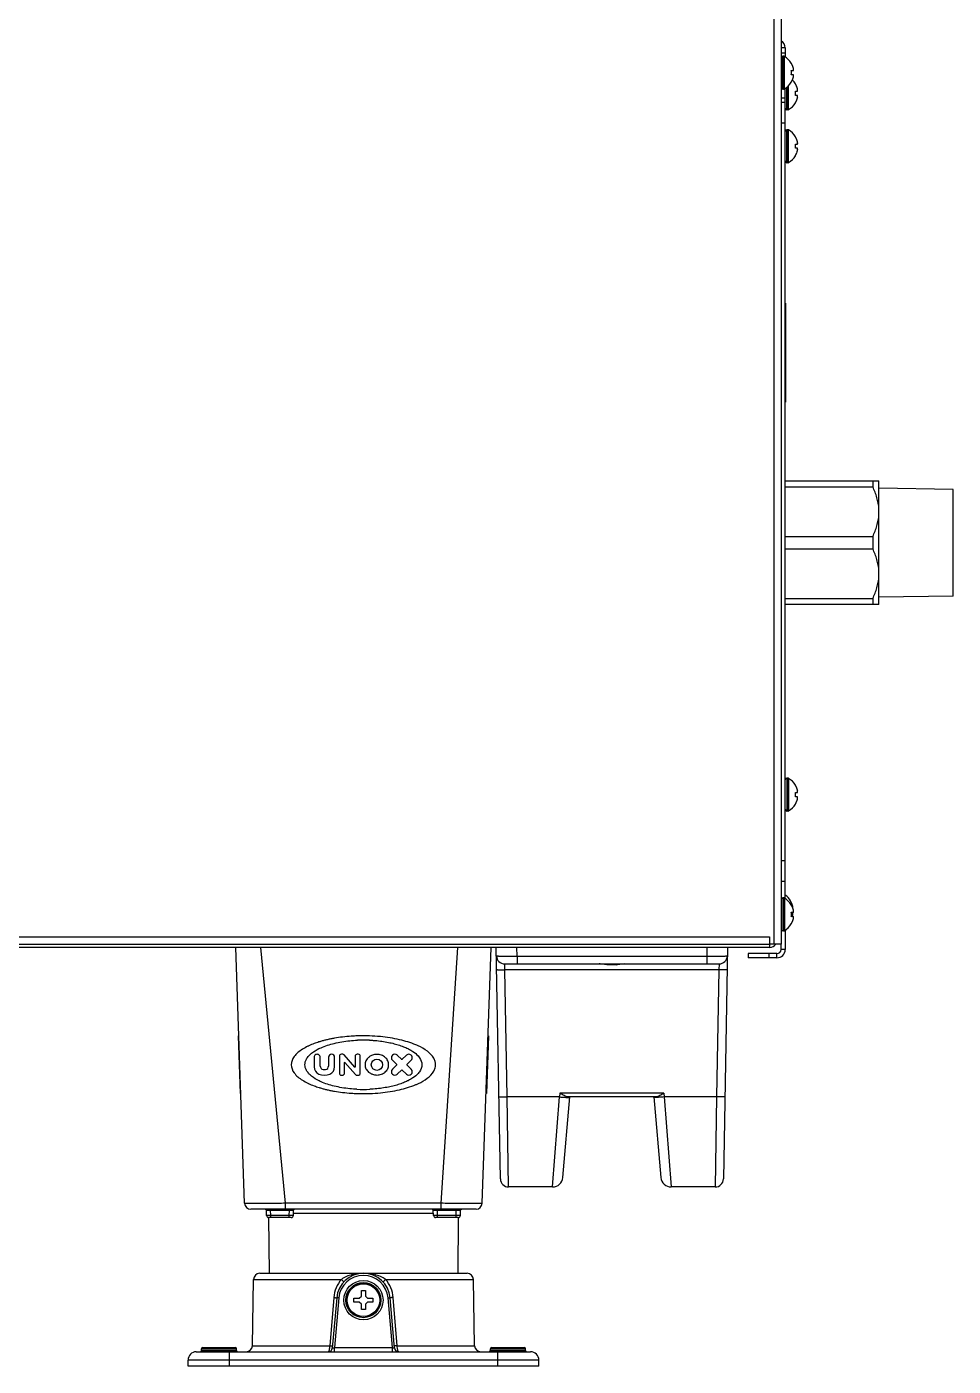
# Model space of a CAD drawing. Header units: millimetres. Extents: x -1686 to 4120, y -1850 to 2563.
# Drawn here: x -978 to -753.6, y -228.8 to 95.5 of the extents above; entities that cross this region are included whole.
import ezdxf

# ---------------------------------------------------------------- set-up
doc = ezdxf.new("R2010")
doc.units = ezdxf.units.MM
doc.header["$LTSCALE"] = 65.395
doc.layers.get('0').update_dxf_attribs({"linetype": 'CONTINUOUS'})
doc.layers.add('ASSI', color=7, linetype='CONTINUOUS')
doc.layers.add('GEOM', color=7, linetype='CONTINUOUS')

msp = doc.modelspace()

# ---------------------------------------------------------------- linework, layer by layer
at = {"linetype": 'Continuous'}
for p, q in [((-795.26, 672.93), (-795.26, -126.57)), ((-797.06, 660.98), (-797.06, -126.57)), ((-792.81, 86.73), (-792.78, 86.73)), ((-792.81, 84.93), (-792.26, 84.93)), ((-792.26, 83.93), (-792.81, 83.93)), ((-792.78, 82.13), (-792.81, 82.13)), ((-791.81, 81.73), (-791.78, 81.73)), ((-791.81, 79.93), (-791.26, 79.93)), ((-791.26, 78.93), (-791.81, 78.93)), ((-791.78, 77.13), (-791.81, 77.13)), ((-791.81, 68.93), (-791.78, 68.93)), ((-791.81, 67.13), (-791.26, 67.13)), ((-791.26, 66.13), (-791.81, 66.13)), ((-791.78, 64.33), (-791.81, 64.33)), ((-794.26, -14.37), (-771.56, -14.37)), ((-794.26, -15.87), (-773.06, -15.87)), ((-773.06, -14.37), (-773.06, -15.87)), ((-771.56, -44.37), (-771.56, -14.37)), ((-753.56, -16.45), (-771.56, -16.15)), ((-753.56, -42.29), (-753.56, -16.45)), ((-794.26, -27.86), (-773.06, -27.86)), ((-773.06, -27.86), (-773.06, -30.87)), ((-794.26, -30.87), (-773.06, -30.87)), ((-794.26, -42.86), (-773.06, -42.86)), ((-771.56, -44.37), (-794.26, -44.37)), ((-773.06, -42.86), (-773.06, -44.37)), ((-753.56, -42.29), (-771.56, -42.59)), ((-791.81, -88.07), (-791.78, -88.07)), ((-791.81, -89.87), (-791.26, -89.87)), ((-791.26, -90.87), (-791.81, -90.87)), ((-791.78, -92.67), (-791.81, -92.67)), ((-793.01, -116.07), (-792.98, -116.07)), ((-792.81, -117.07), (-792.78, -117.07)), ((-792.81, -118.87), (-792.26, -118.87)), ((-792.26, -119.87), (-792.81, -119.87)), ((-792.78, -121.67), (-792.81, -121.67)), ((-1556.46, -124.77), (-798.06, -124.77)), ((-798.06, -124.77), (-798.06, -126.57)), ((-1556.11, -126.57), (-798.4, -126.57)), ((-795.26, -126.57), (-798.06, -126.57)), ((-896.96, -210.47), (-895.96, -210.47)), ((-896.96, -211.77), (-896.96, -210.47)), ((-895.96, -210.47), (-895.96, -211.77)), ((-898.76, -212.27), (-897.46, -212.27)), ((-898.76, -213.27), (-898.76, -212.27)), ((-897.46, -213.27), (-898.76, -213.27)), ((-897.46, -212.27), (-896.96, -211.77)), ((-896.96, -213.77), (-897.46, -213.27)), ((-896.96, -215.07), (-896.96, -213.77)), ((-895.96, -211.77), (-895.46, -212.27)), ((-895.46, -213.27), (-895.96, -213.77)), ((-895.96, -213.77), (-895.96, -215.07)), ((-895.46, -212.27), (-894.16, -212.27)), ((-894.16, -213.27), (-895.46, -213.27)), ((-894.16, -212.27), (-894.16, -213.27)), ((-895.96, -215.07), (-896.96, -215.07))]:
    msp.add_line(p, q, dxfattribs=at)
for centre, radius, start, end in [((-796.86, 84.24), 4.75, 28.9687, 31.5341), ((-796.56, 84.43), 3.79, 0.0089, 7.5987), ((-796.56, 84.43), 3.79, 352.4013, 359.9911), ((-796.86, 84.25), 4.75, 28.0074, 28.9684), ((-796.86, 84.25), 4.75, 26.6813, 28.0074), ((-796.86, 84.25), 4.74, 25.5402, 26.6812), ((-796.85, 84.25), 4.74, 24.5722, 25.5402), ((-796.85, 84.25), 4.73, 23.3175, 24.5722), ((-796.84, 84.26), 4.73, 22.5474, 23.3174), ((-796.84, 84.26), 4.72, 21.0025, 22.5476), ((-796.83, 84.26), 4.72, 20.5181, 21.0023), ((-796.82, 84.26), 4.7, 18.4656, 20.5187), ((-796.8, 84.27), 4.68, 17.3773, 18.465), ((-796.78, 84.28), 4.67, 16.3949, 17.3772), ((-796.75, 84.28), 4.64, 14.3176, 16.3964), ((-794.25, 85.18), 2.01, 5.1401, 7.2744), ((-794.25, 85.18), 2.01, 352.7259, 354.7415), ((-794.23, 85.18), 1.98, 4.2856, 5.1372), ((-794.22, 85.18), 1.97, 3.0233, 4.286), ((-794.21, 85.18), 1.96, 1.9964, 3.0228), ((-794.2, 85.18), 1.95, 0.9261, 1.9964), ((-794.2, 85.18), 1.95, 358.8459, 0.9258), ((-794.2, 85.18), 1.96, 357.6234, 358.8455), ((-794.21, 85.18), 1.96, 356.7841, 357.6235), ((-794.22, 85.18), 1.97, 355.3984, 356.7833), ((-794.23, 85.18), 1.98, 354.7442, 355.3991), ((-796.86, 84.62), 4.75, 328.4659, 331.0313), ((-796.86, 84.62), 4.75, 331.0316, 331.9926), ((-796.86, 84.61), 4.75, 331.9926, 333.3187), ((-796.86, 84.61), 4.74, 333.3188, 334.4598), ((-796.85, 84.61), 4.74, 334.4598, 335.4278), ((-796.85, 84.61), 4.73, 335.4278, 336.6825), ((-796.84, 84.61), 4.73, 336.6826, 337.4526), ((-796.84, 84.6), 4.72, 337.4524, 338.9975), ((-796.83, 84.6), 4.72, 338.9977, 339.4819), ((-796.82, 84.6), 4.7, 339.4813, 341.5344), ((-796.8, 84.59), 4.68, 341.535, 342.6227), ((-796.78, 84.59), 4.67, 342.6228, 343.6051), ((-796.75, 84.58), 4.64, 343.6036, 345.6824), ((-794.25, 83.68), 2.01, 5.2585, 7.2741), ((-794.25, 83.68), 2.01, 352.7256, 354.8598), ((-794.23, 83.68), 1.98, 4.6009, 5.2558), ((-794.22, 83.68), 1.97, 3.2167, 4.6016), ((-794.21, 83.68), 1.96, 2.3765, 3.2159), ((-794.2, 83.68), 1.95, 1.1545, 2.3767), ((-794.2, 83.68), 1.95, 0.1995, 1.1541), ((-794.2, 83.68), 1.95, 359.0741, 0.1995), ((-794.2, 83.68), 1.95, 358.0037, 359.0738), ((-794.2, 83.68), 1.96, 356.9771, 358.0037), ((-794.22, 83.68), 1.97, 355.714, 356.9766), ((-794.23, 83.68), 1.98, 354.8627, 355.7144), ((-795.86, 79.24), 4.75, 28.9687, 31.5341), ((-795.86, 79.25), 4.75, 28.0074, 28.9684), ((-795.86, 79.25), 4.75, 26.6813, 28.0074), ((-795.86, 79.25), 4.74, 25.5402, 26.6812), ((-795.85, 79.25), 4.74, 24.5722, 25.5402), ((-795.85, 79.25), 4.73, 23.3175, 24.5722), ((-795.84, 79.26), 4.73, 22.5474, 23.3174), ((-795.56, 79.43), 3.79, 0.0089, 7.5987), ((-795.56, 79.43), 3.79, 352.4013, 359.9911), ((-795.84, 79.26), 4.72, 21.0025, 22.5476), ((-795.84, 79.6), 4.72, 337.4524, 338.9975), ((-795.83, 79.26), 4.72, 20.5181, 21.0023), ((-795.83, 79.6), 4.72, 338.9977, 339.4819), ((-795.82, 79.26), 4.7, 18.4656, 20.5187), ((-795.82, 79.6), 4.7, 339.4813, 341.5344), ((-795.8, 79.27), 4.68, 17.3773, 18.465), ((-795.8, 79.59), 4.68, 341.535, 342.6227), ((-795.78, 79.28), 4.67, 16.3949, 17.3772), ((-795.78, 79.59), 4.67, 342.6228, 343.6051), ((-795.75, 79.28), 4.64, 14.3176, 16.3964), ((-795.75, 79.58), 4.64, 343.6036, 345.6824), ((-793.25, 80.18), 2.01, 5.1401, 7.2744), ((-793.25, 80.18), 2.01, 352.7259, 354.7415), ((-793.25, 78.68), 2.01, 5.2585, 7.2741), ((-793.25, 78.68), 2.01, 352.7256, 354.8598), ((-793.23, 80.18), 1.98, 4.2856, 5.1372), ((-793.22, 80.18), 1.97, 3.0233, 4.286), ((-793.21, 80.18), 1.96, 1.9964, 3.0228), ((-793.2, 80.18), 1.95, 0.9261, 1.9964), ((-793.2, 80.18), 1.95, 358.8459, 0.9258), ((-793.2, 80.18), 1.96, 357.6234, 358.8455), ((-793.21, 80.18), 1.96, 356.7841, 357.6235), ((-793.22, 80.18), 1.97, 355.3984, 356.7833), ((-793.23, 80.18), 1.98, 354.7442, 355.3991), ((-793.23, 78.68), 1.98, 4.6009, 5.2558), ((-793.22, 78.68), 1.97, 3.2167, 4.6016), ((-793.21, 78.68), 1.96, 2.3765, 3.2159), ((-793.2, 78.68), 1.95, 1.1545, 2.3767), ((-793.2, 78.68), 1.95, 0.1995, 1.1541), ((-793.2, 78.68), 1.95, 359.0741, 0.1995), ((-793.2, 78.68), 1.95, 358.0037, 359.0738), ((-793.2, 78.68), 1.96, 356.9771, 358.0037), ((-793.22, 78.68), 1.97, 355.714, 356.9766), ((-793.23, 78.68), 1.98, 354.8627, 355.7144), ((-795.86, 79.62), 4.75, 328.4659, 331.0313), ((-795.86, 79.62), 4.75, 331.0316, 331.9926), ((-795.86, 79.61), 4.75, 331.9926, 333.3187), ((-795.86, 79.61), 4.74, 333.3188, 334.4598), ((-795.85, 79.61), 4.74, 334.4598, 335.4278), ((-795.85, 79.61), 4.73, 335.4278, 336.6825), ((-795.84, 79.61), 4.73, 336.6826, 337.4526), ((-795.86, 66.44), 4.75, 28.9687, 31.5341), ((-795.86, 66.45), 4.75, 28.0074, 28.9684), ((-795.86, 66.45), 4.75, 26.6813, 28.0074), ((-795.86, 66.45), 4.74, 25.5402, 26.6812), ((-795.85, 66.45), 4.74, 24.5722, 25.5402), ((-795.85, 66.45), 4.73, 23.3175, 24.5722), ((-795.84, 66.46), 4.73, 22.5474, 23.3174), ((-795.84, 66.46), 4.72, 21.0025, 22.5476), ((-795.83, 66.46), 4.72, 20.5181, 21.0023), ((-795.82, 66.46), 4.7, 18.4656, 20.5187), ((-795.56, 66.63), 3.79, 0.0089, 7.5987), ((-795.56, 66.63), 3.79, 352.4013, 359.9911), ((-795.85, 66.81), 4.73, 335.4278, 336.6825), ((-795.84, 66.81), 4.73, 336.6826, 337.4526), ((-795.84, 66.8), 4.72, 337.4524, 338.9975), ((-795.83, 66.8), 4.72, 338.9977, 339.4819), ((-795.82, 66.8), 4.7, 339.4813, 341.5344), ((-795.8, 66.47), 4.68, 17.3773, 18.465), ((-795.8, 66.79), 4.68, 341.535, 342.6227), ((-795.78, 66.48), 4.67, 16.3949, 17.3772), ((-795.78, 66.79), 4.67, 342.6228, 343.6051), ((-795.75, 66.48), 4.64, 14.3176, 16.3964), ((-795.75, 66.78), 4.64, 343.6036, 345.6824), ((-793.25, 67.38), 2.01, 5.1401, 7.2744), ((-793.25, 67.38), 2.01, 352.7259, 354.7415), ((-793.25, 65.88), 2.01, 5.2585, 7.2741), ((-793.25, 65.88), 2.01, 352.7256, 354.8598), ((-793.23, 67.38), 1.98, 4.2856, 5.1372), ((-793.22, 67.38), 1.97, 3.0233, 4.286), ((-793.21, 67.38), 1.96, 1.9964, 3.0228), ((-793.2, 67.38), 1.95, 0.9261, 1.9964), ((-793.2, 67.38), 1.95, 358.8459, 0.9258), ((-793.2, 67.38), 1.96, 357.6234, 358.8455), ((-793.21, 67.38), 1.96, 356.7841, 357.6235), ((-793.22, 67.38), 1.97, 355.3984, 356.7833), ((-793.23, 67.38), 1.98, 354.7442, 355.3991), ((-793.23, 65.88), 1.98, 4.6009, 5.2558), ((-793.22, 65.88), 1.97, 3.2167, 4.6016), ((-793.21, 65.88), 1.96, 2.3765, 3.2159), ((-793.2, 65.88), 1.95, 1.1545, 2.3767), ((-793.2, 65.88), 1.95, 0.1995, 1.1541), ((-793.2, 65.88), 1.95, 359.0741, 0.1995), ((-793.2, 65.88), 1.95, 358.0037, 359.0738), ((-793.2, 65.88), 1.96, 356.9771, 358.0037), ((-793.22, 65.88), 1.97, 355.714, 356.9766), ((-793.23, 65.88), 1.98, 354.8627, 355.7144), ((-795.86, 66.82), 4.75, 328.4659, 331.0313), ((-795.86, 66.82), 4.75, 331.0316, 331.9926), ((-795.86, 66.81), 4.75, 331.9926, 333.3187), ((-795.86, 66.81), 4.74, 333.3188, 334.4598), ((-795.85, 66.81), 4.74, 334.4598, 335.4278), ((-795.86, -90.56), 4.75, 28.9687, 31.5341), ((-795.56, -90.37), 3.79, 0.0089, 7.5987), ((-795.56, -90.37), 3.79, 352.4013, 359.9911), ((-795.86, -90.55), 4.75, 28.0074, 28.9684), ((-795.86, -90.55), 4.75, 26.6813, 28.0074), ((-795.86, -90.55), 4.74, 25.5402, 26.6812), ((-795.85, -90.55), 4.74, 24.5722, 25.5402), ((-795.85, -90.55), 4.73, 23.3175, 24.5722), ((-795.84, -90.54), 4.73, 22.5474, 23.3174), ((-795.84, -90.54), 4.72, 21.0025, 22.5476), ((-795.83, -90.54), 4.72, 20.5181, 21.0023), ((-795.82, -90.54), 4.7, 18.4656, 20.5187), ((-795.8, -90.53), 4.68, 17.3773, 18.465), ((-795.78, -90.52), 4.67, 16.3949, 17.3772), ((-795.75, -90.52), 4.64, 14.3176, 16.3964), ((-793.25, -89.62), 2.01, 5.1401, 7.2744), ((-793.25, -89.62), 2.01, 352.7259, 354.7415), ((-793.23, -89.62), 1.98, 4.2856, 5.1372), ((-793.22, -89.62), 1.97, 3.0233, 4.286), ((-793.21, -89.62), 1.96, 1.9964, 3.0228), ((-793.2, -89.62), 1.95, 0.9261, 1.9964), ((-793.2, -89.62), 1.95, 358.8459, 0.9258), ((-793.2, -89.62), 1.96, 357.6234, 358.8455), ((-793.21, -89.62), 1.96, 356.7841, 357.6235), ((-793.22, -89.62), 1.97, 355.3984, 356.7833), ((-793.23, -89.62), 1.98, 354.7442, 355.3991), ((-795.86, -90.18), 4.75, 328.4659, 331.0313), ((-795.86, -90.18), 4.75, 331.0316, 331.9926), ((-795.86, -90.19), 4.75, 331.9926, 333.3187), ((-795.86, -90.19), 4.74, 333.3188, 334.4598), ((-795.85, -90.19), 4.74, 334.4598, 335.4278), ((-795.85, -90.19), 4.73, 335.4278, 336.6825), ((-795.84, -90.19), 4.73, 336.6826, 337.4526), ((-795.84, -90.2), 4.72, 337.4524, 338.9975), ((-795.83, -90.2), 4.72, 338.9977, 339.4819), ((-795.82, -90.2), 4.7, 339.4813, 341.5344), ((-795.8, -90.21), 4.68, 341.535, 342.6227), ((-795.78, -90.21), 4.67, 342.6228, 343.6051), ((-795.75, -90.22), 4.64, 343.6036, 345.6824), ((-793.25, -91.12), 2.01, 5.2585, 7.2741), ((-793.25, -91.12), 2.01, 352.7256, 354.8598), ((-793.23, -91.12), 1.98, 4.6009, 5.2558), ((-793.22, -91.12), 1.97, 3.2167, 4.6016), ((-793.21, -91.12), 1.96, 2.3765, 3.2159), ((-793.2, -91.12), 1.95, 1.1545, 2.3767), ((-793.2, -91.12), 1.95, 0.1995, 1.1541), ((-793.2, -91.12), 1.95, 359.0741, 0.1995), ((-793.2, -91.12), 1.95, 358.0037, 359.0738), ((-793.2, -91.12), 1.96, 356.9771, 358.0037), ((-793.22, -91.12), 1.97, 355.714, 356.9766), ((-793.23, -91.12), 1.98, 354.8627, 355.7144), ((-797.06, -118.56), 4.75, 28.9687, 31.5341), ((-797.06, -118.55), 4.75, 28.0074, 28.9684), ((-797.06, -118.55), 4.75, 26.6813, 28.0074), ((-797.06, -118.55), 4.74, 25.5402, 26.6812), ((-797.05, -118.55), 4.74, 24.5722, 25.5402), ((-797.05, -118.55), 4.73, 23.3175, 24.5722), ((-797.04, -118.54), 4.73, 22.5474, 23.3174), ((-797.04, -118.54), 4.72, 21.0025, 22.5476), ((-796.86, -119.56), 4.75, 28.9687, 31.5341), ((-796.56, -119.37), 3.79, 0.0089, 7.5987), ((-796.56, -119.37), 3.79, 352.4013, 359.9911), ((-796.86, -119.55), 4.75, 28.0074, 28.9684), ((-796.86, -119.55), 4.75, 26.6813, 28.0074), ((-797.03, -118.54), 4.72, 20.5181, 21.0023), ((-796.86, -119.55), 4.74, 25.5402, 26.6812), ((-797.03, -118.2), 4.71, 339.2509, 339.4819), ((-797.02, -118.54), 4.7, 18.4656, 20.5187), ((-797.02, -118.2), 4.7, 339.4813, 341.5344), ((-796.85, -119.55), 4.74, 24.5722, 25.5402), ((-797, -118.53), 4.68, 17.3773, 18.465), ((-797, -118.21), 4.68, 341.535, 342.6227), ((-796.85, -119.55), 4.73, 23.3175, 24.5722), ((-796.98, -118.52), 4.67, 16.3949, 17.3772), ((-796.98, -118.21), 4.67, 342.6228, 343.6051), ((-796.95, -118.52), 4.64, 14.3176, 16.3964), ((-796.95, -118.22), 4.64, 343.6036, 345.6824), ((-796.84, -119.54), 4.73, 22.5474, 23.3174), ((-796.84, -119.54), 4.72, 21.0025, 22.5476), ((-794.45, -117.62), 2.01, 5.1401, 7.2744), ((-794.45, -119.12), 2.01, 5.2585, 7.2741), ((-794.45, -119.12), 2.01, 352.7256, 354.8598), ((-794.43, -117.62), 1.98, 4.2856, 5.1372), ((-794.42, -117.62), 1.97, 3.0233, 4.286), ((-794.41, -117.62), 1.96, 1.9964, 3.0228), ((-794.4, -117.62), 1.95, 0.9261, 1.9964), ((-794.4, -117.62), 1.95, 358.8459, 0.9258), ((-794.4, -117.62), 1.96, 357.6234, 358.8455), ((-794.41, -117.62), 1.96, 356.7841, 357.6235), ((-794.42, -117.62), 1.97, 355.3984, 356.7833), ((-794.43, -117.62), 1.98, 355.1285, 355.3993), ((-794.43, -119.12), 1.98, 4.6009, 5.2558), ((-794.42, -119.12), 1.97, 3.2167, 4.6016), ((-794.41, -119.12), 1.96, 2.3765, 3.2159), ((-794.4, -119.12), 1.95, 1.1545, 2.3767), ((-794.4, -119.12), 1.95, 0.1995, 1.1541), ((-794.4, -119.12), 1.95, 359.0741, 0.1995), ((-794.4, -119.12), 1.95, 358.0037, 359.0738), ((-794.4, -119.12), 1.96, 356.9771, 358.0037), ((-794.42, -119.12), 1.97, 355.714, 356.9766), ((-794.43, -119.12), 1.98, 354.8627, 355.7144), ((-796.83, -119.54), 4.72, 20.5181, 21.0023), ((-796.82, -119.54), 4.7, 18.4656, 20.5187), ((-796.8, -119.53), 4.68, 17.3773, 18.465), ((-796.78, -119.52), 4.67, 16.3949, 17.3772), ((-796.75, -119.52), 4.64, 14.3176, 16.3964), ((-794.25, -118.62), 2.01, 5.1401, 7.2744), ((-794.25, -118.62), 2.01, 352.7259, 354.7415), ((-794.25, -120.12), 2.01, 5.2585, 7.2741), ((-794.23, -118.62), 1.98, 4.2856, 5.1372), ((-794.22, -118.62), 1.97, 3.0233, 4.286), ((-794.21, -118.62), 1.96, 1.9964, 3.0228), ((-794.2, -118.62), 1.95, 0.9261, 1.9964), ((-794.2, -118.62), 1.95, 358.8459, 0.9258), ((-794.2, -118.62), 1.96, 357.6234, 358.8455), ((-794.21, -118.62), 1.96, 356.7841, 357.6235), ((-794.22, -118.62), 1.97, 355.3984, 356.7833), ((-794.23, -118.62), 1.98, 354.7442, 355.3991), ((-794.23, -120.12), 1.98, 4.6009, 5.2558), ((-794.22, -120.12), 1.97, 3.2167, 4.6016), ((-796.86, -119.18), 4.75, 328.4659, 331.0313), ((-796.86, -119.18), 4.75, 331.0316, 331.9926), ((-796.86, -119.19), 4.75, 331.9926, 333.3187), ((-796.86, -119.19), 4.74, 333.3188, 334.4598), ((-796.85, -119.19), 4.74, 334.4598, 335.4278), ((-796.85, -119.19), 4.73, 335.4278, 336.6825), ((-796.84, -119.19), 4.73, 336.6826, 337.4526), ((-796.84, -119.2), 4.72, 337.4524, 338.9975), ((-796.83, -119.2), 4.72, 338.9977, 339.4819), ((-796.82, -119.2), 4.7, 339.4813, 341.5344), ((-796.8, -119.21), 4.68, 341.535, 342.6227), ((-796.78, -119.21), 4.67, 342.6228, 343.6051), ((-796.75, -119.22), 4.64, 343.6036, 345.6824), ((-794.25, -120.12), 2.01, 352.7256, 354.8598), ((-794.21, -120.12), 1.96, 2.3765, 3.2159), ((-794.2, -120.12), 1.95, 1.1545, 2.3767), ((-794.2, -120.12), 1.95, 0.1995, 1.1541), ((-794.2, -120.12), 1.95, 359.0741, 0.1995), ((-794.2, -120.12), 1.95, 358.0037, 359.0738), ((-794.2, -120.12), 1.96, 356.9771, 358.0037), ((-794.22, -120.12), 1.97, 355.714, 356.9766), ((-794.23, -120.12), 1.98, 354.8627, 355.7144), ((-798.4, -123.83), 2.74, 270.0259, 277.2949)]:
    msp.add_arc(centre, radius, start, end, dxfattribs=at)
for points, knots in [([(-771.56, -21.19), (-771.58, -20.73), (-771.7, -19.82), (-772.13, -18.01), (-772.65, -16.71), (-773.06, -15.87)], [0, 0, 0, 0, 0.247896, 0.497004, 1, 1, 1, 1]), ([(-773.06, -27.86), (-772.65, -27.03), (-772.13, -25.73), (-771.7, -23.92), (-771.58, -23.01), (-771.56, -22.55)], [0, 0, 0, 0, 0.502997, 0.752105, 1, 1, 1, 1]), ([(-771.56, -36.19), (-771.58, -35.73), (-771.7, -34.82), (-772.13, -33.01), (-772.65, -31.71), (-773.06, -30.87)], [0, 0, 0, 0, 0.247896, 0.497004, 1, 1, 1, 1]), ([(-773.06, -42.86), (-772.65, -42.03), (-772.13, -40.73), (-771.7, -38.92), (-771.58, -38.01), (-771.56, -37.55)], [0, 0, 0, 0, 0.502997, 0.752105, 1, 1, 1, 1])]:
    msp.add_open_spline(points, degree=3, knots=knots, dxfattribs=at)
at = {"layer": 'ASSI', "linetype": 'Continuous'}
for p, q in [((-794.66, 88.43), (-794.86, 88.43)), ((-794.86, 80.43), (-794.86, 88.43)), ((-794.66, 80.43), (-794.66, 88.43)), ((-794.46, 80.49), (-794.46, 88.38)), ((-793.46, 75.49), (-793.46, 81.29)), ((-794.66, 80.43), (-794.86, 80.43)), ((-793.86, 75.43), (-793.86, 80.92)), ((-793.66, 75.43), (-793.66, 81.08)), ((-793.66, 75.43), (-793.86, 75.43)), ((-793.66, 70.63), (-793.86, 70.63)), ((-793.86, 62.63), (-793.86, 70.63)), ((-793.66, 62.63), (-793.66, 70.63)), ((-793.46, 62.69), (-793.46, 70.58)), ((-793.66, 62.63), (-793.86, 62.63)), ((-793.66, -86.37), (-793.86, -86.37)), ((-793.86, -86.37), (-793.86, -94.37)), ((-793.66, -86.37), (-793.66, -94.37)), ((-793.46, -86.42), (-793.46, -94.31)), ((-793.66, -94.37), (-793.86, -94.37)), ((-794.66, -115.37), (-794.86, -115.37)), ((-794.86, -115.37), (-794.86, -123.37)), ((-794.66, -115.37), (-794.66, -123.37)), ((-794.46, -115.42), (-794.46, -123.31)), ((-794.66, -123.37), (-794.86, -123.37))]:
    msp.add_line(p, q, dxfattribs=at)
for radius in [4, 3.95]:
    msp.add_circle((-896.46, -212.77), radius, dxfattribs=at)
for centre, radius, start, end in [((-794.86, 88.03), 0.4, 90, 180), ((-794.66, 88.03), 0.4, 59.6988, 90), ((-796.88, 84.23), 4.8, 31.4579, 59.6988), ((-796.88, 84.63), 4.8, 300.3012, 328.5421), ((-795.88, 79.23), 4.8, 31.4579, 45.6635), ((-794.86, 80.83), 0.4, 180, 270), ((-794.66, 80.83), 0.4, 270, 300.3012), ((-793.86, 75.83), 0.4, 180, 270), ((-793.66, 75.83), 0.4, 270, 300.3012), ((-795.88, 79.63), 4.8, 300.3012, 328.5421), ((-793.86, 70.23), 0.4, 90, 180), ((-793.66, 70.23), 0.4, 59.6988, 90), ((-795.88, 66.43), 4.8, 31.4579, 59.6988), ((-793.86, 63.03), 0.4, 180, 270), ((-793.66, 63.03), 0.4, 270, 300.3012), ((-795.88, 66.83), 4.8, 300.3012, 328.5421), ((-793.86, -86.77), 0.4, 90, 180), ((-793.66, -86.77), 0.4, 59.6988, 90), ((-795.88, -90.57), 4.8, 31.4579, 59.6988), ((-793.86, -93.97), 0.4, 180, 270), ((-795.88, -90.17), 4.8, 300.3012, 328.5421), ((-793.66, -93.97), 0.4, 270, 300.3012), ((-794.86, -115.77), 0.4, 90, 180), ((-794.66, -115.77), 0.4, 59.6988, 90), ((-796.88, -119.57), 4.8, 31.4579, 59.6988), ((-797.08, -118.57), 4.8, 31.4579, 53.8248), ((-794.86, -122.97), 0.4, 180, 270), ((-796.88, -119.17), 4.8, 300.3012, 328.5421), ((-794.66, -122.97), 0.4, 270, 300.3012)]:
    msp.add_arc(centre, radius, start, end, dxfattribs=at)
at = {"layer": 'GEOM', "linetype": 'Continuous'}
for p, q in [((-794.26, 90.43), (-795.26, 90.43)), ((-794.26, 89.16), (-795.26, 89.16)), ((-794.26, 90.43), (-794.26, 88.23)), ((-795.26, 78.38), (-794.26, 78.38)), ((-794.26, -115.57), (-794.26, 80.63)), ((-794.26, 77.23), (-795.26, 77.23)), ((-794.26, 72.23), (-795.26, 72.23)), ((-794.26, 28.63), (-794.16, 28.63)), ((-794.16, 28.63), (-794.16, 4.63)), ((-794.26, 4.63), (-794.16, 4.63)), ((-794.26, -106.37), (-795.26, -106.37)), ((-794.26, -111.37), (-795.26, -111.37)), ((-794.26, -123.17), (-794.26, -127.87)), ((-798.06, -127.37), (-1558.26, -127.37)), ((-925.24, -189.32), (-927.4, -127.37)), ((-915.31, -189.32), (-921.29, -127.37)), ((-877.64, -189.32), (-873.57, -127.37)), ((-867.68, -189.32), (-865.51, -127.37)), ((-863.28, -183.4), (-864.26, -127.37)), ((-859.22, -129.47), (-859.26, -127.37)), ((-859.22, -129.47), (-813.29, -129.47)), ((-859.22, -129.47), (-859.22, -131.37)), ((-813.25, -127.37), (-813.29, -129.47)), ((-813.29, -129.47), (-813.29, -131.37)), ((-808.26, -127.37), (-809.24, -183.4)), ((-796.26, -128.87), (-803.26, -128.87)), ((-803.26, -128.87), (-803.26, -129.87)), ((-798.4, -126.57), (-798.06, -126.57)), ((-798.26, -128.87), (-798.26, -129.87)), ((-798.06, -126.57), (-798.06, -127.37)), ((-796.26, -129.87), (-796.26, -128.87)), ((-795.26, -127.87), (-795.26, -126.57)), ((-794.26, -127.87), (-795.26, -127.87)), ((-862.22, -131.37), (-837.29, -131.37)), ((-862.16, -132.79), (-862.22, -131.37)), ((-810.35, -132.79), (-862.16, -132.79)), ((-861.63, -163.57), (-862.16, -132.79)), ((-835.23, -131.37), (-810.29, -131.37)), ((-810.35, -132.79), (-810.89, -163.57)), ((-810.29, -131.37), (-810.35, -132.79)), ((-796.26, -129.87), (-803.26, -129.87)), ((-926.65, -148.77), (-926.75, -148.77)), ((-926.27, -162.77), (-926.75, -148.77)), ((-866.16, -148.77), (-866.65, -162.77)), ((-866.16, -148.77), (-866.26, -148.77)), ((-908.43, -153.97), (-908.43, -156.28)), ((-906.95, -156.09), (-906.95, -153.97)), ((-904.92, -153.97), (-904.92, -156.09)), ((-903.44, -156.28), (-903.44, -153.97)), ((-902.29, -153.74), (-902.29, -157.8)), ((-901.49, -153.23), (-901.79, -153.23)), ((-898.56, -156.34), (-901.11, -153.41)), ((-901.03, -157.8), (-901.03, -155.23)), ((-900.95, -155.2), (-898.4, -158.13)), ((-898.49, -153.74), (-898.49, -156.31)), ((-897.73, -153.23), (-897.98, -153.23)), ((-897.22, -157.8), (-897.22, -153.74)), ((-889.44, -154.68), (-888.38, -155.74)), ((-887.18, -154.54), (-888.25, -153.48)), ((-886.06, -153.48), (-887.12, -154.54)), ((-885.93, -155.74), (-884.86, -154.68)), ((-926.41, -155.77), (-926.51, -155.77)), ((-901.79, -158.31), (-901.53, -158.31)), ((-898.02, -158.31), (-897.73, -158.31)), ((-888.38, -155.8), (-889.44, -156.86)), ((-888.25, -158.06), (-887.18, -157)), ((-887.12, -157), (-886.06, -158.06)), ((-884.86, -156.86), (-885.93, -155.8)), ((-866.5, -155.77), (-866.4, -155.77)), ((-926.27, -162.77), (-926.17, -162.77)), ((-866.75, -162.77), (-866.65, -162.77)), ((-848.92, -163.57), (-861.63, -163.57)), ((-861.28, -185.37), (-861.63, -163.57)), ((-850.62, -185.37), (-848.92, -163.57)), ((-848.84, -162.63), (-848.92, -163.57)), ((-823.67, -162.63), (-848.84, -162.63)), ((-848.13, -183.08), (-846.42, -163.57)), ((-825.55, -163.57), (-846.96, -163.57)), ((-826.09, -163.57), (-824.38, -183.08)), ((-823.67, -162.63), (-823.59, -163.57)), ((-810.89, -163.57), (-823.59, -163.57)), ((-823.59, -163.57), (-821.89, -185.37)), ((-810.89, -163.57), (-811.23, -185.37)), ((-850.62, -185.37), (-861.28, -185.37)), ((-811.23, -185.37), (-821.9, -185.37)), ((-869.18, -190.77), (-923.74, -190.77)), ((-919.93, -192.28), (-919.95, -191.01)), ((-918.95, -191.01), (-918.95, -190.77)), ((-918.95, -191.01), (-914.38, -191.01)), ((-918.93, -192.28), (-918.95, -191.01)), ((-877.64, -189.32), (-915.31, -189.32)), ((-915.31, -190.77), (-915.31, -189.32)), ((-914.43, -192.28), (-914.38, -191.01)), ((-914.38, -191.01), (-914.38, -190.77)), ((-913.43, -192.29), (-913.38, -191.01)), ((-879.48, -192.29), (-879.53, -191.01)), ((-878.53, -191.01), (-878.53, -190.77)), ((-878.53, -191.01), (-873.96, -191.01)), ((-878.48, -192.28), (-878.53, -191.01)), ((-877.64, -190.77), (-877.64, -189.32)), ((-873.98, -192.28), (-873.96, -191.01)), ((-873.96, -191.01), (-873.96, -190.77)), ((-872.98, -192.28), (-872.96, -191.01)), ((-919.44, -192.77), (-919.32, -206.27)), ((-913.93, -192.77), (-919.43, -192.77)), ((-914.43, -192.28), (-918.93, -192.28)), ((-918.93, -192.77), (-918.93, -192.28)), ((-914.43, -192.77), (-914.43, -192.28)), ((-879.5, -191.76), (-913.41, -191.76)), ((-873.48, -192.77), (-878.98, -192.77)), ((-873.98, -192.28), (-878.48, -192.28)), ((-878.48, -192.77), (-878.48, -192.28)), ((-873.98, -192.77), (-873.98, -192.28)), ((-873.47, -192.77), (-873.59, -206.27)), ((-921.59, -206.27), (-871.32, -206.27)), ((-923.37, -223.8), (-923.09, -207.74)), ((-923.09, -207.74), (-901.81, -207.74)), ((-891.11, -207.74), (-869.82, -207.74)), ((-869.54, -223.8), (-869.82, -207.74)), ((-903.66, -212.13), (-904.64, -223.8)), ((-902.93, -212.2), (-904, -224.36)), ((-902.43, -212.25), (-903.49, -224.27)), ((-902.43, -212.25), (-902.93, -212.2)), ((-890.48, -212.25), (-889.98, -212.2)), ((-889.43, -224.27), (-890.48, -212.25)), ((-888.92, -224.36), (-889.98, -212.2)), ((-888.27, -223.8), (-889.26, -212.13)), ((-936.96, -225.27), (-855.96, -225.27)), ((-935.71, -224.57), (-927.21, -224.57)), ((-935.71, -224.97), (-935.71, -224.57)), ((-935.71, -224.97), (-927.21, -224.97)), ((-935.41, -224.27), (-927.51, -224.27)), ((-928.96, -225.27), (-928.96, -228.77)), ((-927.21, -224.97), (-927.21, -224.57)), ((-923.37, -223.8), (-904.64, -223.8)), ((-903.49, -224.27), (-889.43, -224.27)), ((-903.49, -225.27), (-903.49, -224.27)), ((-889.43, -225.27), (-889.43, -224.27)), ((-888.27, -223.8), (-869.54, -223.8)), ((-865.71, -224.57), (-857.21, -224.57)), ((-865.71, -224.97), (-865.71, -224.57)), ((-865.71, -224.97), (-857.21, -224.97)), ((-865.41, -224.27), (-857.51, -224.27)), ((-863.96, -225.27), (-863.96, -228.77)), ((-857.21, -224.97), (-857.21, -224.57)), ((-938.96, -228.77), (-938.96, -227.27)), ((-853.96, -228.77), (-938.96, -228.77)), ((-928.96, -227.23), (-863.96, -227.23)), ((-853.96, -228.77), (-853.96, -227.27))]:
    msp.add_line(p, q, dxfattribs=at)
for points in [[(-837.29, -131.37), (-837.05, -131.37), (-836.5, -131.37), (-836.26, -131.37)], [(-836.26, -131.37), (-836.04, -131.37), (-835.49, -131.37), (-835.23, -131.37)], [(-913.38, -191.01), (-913.37, -190.95), (-913.32, -190.86), (-913.24, -190.79), (-913.13, -190.77)], [(-879.78, -190.77), (-879.68, -190.79), (-879.59, -190.86), (-879.54, -190.95), (-879.53, -191.01)]]:
    msp.add_lwpolyline(points, dxfattribs=at)
for centre, radius in [((-893.2, -155.77), 1.37), ((-896.46, -212.77), 4.75), ((-896.46, -212.77), 4.25)]:
    msp.add_circle(centre, radius, dxfattribs=at)
for centre, radius, start, end in [((-796.26, 90.43), 2, 0, 59.9536), ((-862.22, -129.37), 2, 181, 269.9997), ((-810.29, -129.37), 2, 270, 359.0015), ((-798.06, -125.57), 1.8, 270, 326.2028), ((-796.26, -127.87), 2, 270, 360), ((-796.26, -127.87), 1, 270, 360), ((-835.73, -113.92), 17.7, 264.3054, 264.9034), ((-836.97, -111.97), 19.66, 275.1321, 276.138), ((-896.45, -192.55), 43.78, 88.1051, 91.9045), ((-896.46, -183.37), 33.58, 87.5041, 92.4884), ((-907.69, -153.97), 0.74, 0, 180.0001), ((-904.18, -153.97), 0.74, 0, 180), ((-901.79, -153.74), 0.508, 90, 180), ((-901.49, -153.74), 0.508, 41, 90), ((-900.98, -155.23), 0.0423, 41, 180), ((-897.98, -153.74), 0.508, 90, 180), ((-897.73, -153.74), 0.508, 0, 90), ((-888.84, -154.08), 0.846, 45, 225), ((-887.15, -154.51), 0.0423, 225, 315), ((-885.46, -154.08), 0.846, 315, 135.0003), ((-906.52, -156.28), 1.9, 180, 246.4218), ((-905.93, -154.92), 3.38, 246.4218, 293.5782), ((-906.1, -156.09), 0.846, 180, 262.3377), ((-905.93, -154.84), 2.11, 262.3377, 277.6624), ((-905.76, -156.09), 0.846, 277.6627, 360), ((-905.34, -156.28), 1.9, 293.5782, 360), ((-901.79, -157.8), 0.508, 180.0003, 270), ((-901.53, -157.8), 0.508, 270, 360), ((-898.53, -156.31), 0.0423, 220.9989, 360), ((-898.02, -157.8), 0.508, 221, 270), ((-897.73, -157.8), 0.508, 270, 0.0001), ((-888.84, -157.46), 0.846, 135, 315), ((-888.41, -155.77), 0.0423, 315, 44.9987), ((-887.15, -157.03), 0.0423, 45, 135), ((-885.46, -157.46), 0.846, 225.0006, 45), ((-885.9, -155.77), 0.0423, 135, 224.9987), ((-896.46, -128.18), 33.57, 267.3327, 272.6739), ((-896.45, -119.01), 43.76, 267.9356, 272.0555), ((-861.28, -183.37), 2, 181, 270), ((-850.62, -182.87), 2.5, 270, 355), ((-821.89, -182.87), 2.5, 185, 270), ((-811.23, -183.37), 2, 270, 359), ((-923.74, -189.27), 1.5, 182, 269.9994), ((-920.45, -191.77), 1, 62.1385, 90), ((-920.2, -191.02), 0.25, 1.0003, 90.0181), ((-872.71, -191.02), 0.25, 89.9879, 178.9997), ((-872.47, -191.77), 1, 90, 117.8615), ((-869.18, -189.27), 1.5, 270, 358), ((-919.43, -192.27), 0.5, 181, 269.998), ((-913.93, -192.27), 0.5, 270, 357.587), ((-878.98, -192.27), 0.5, 182.4136, 270), ((-873.48, -192.27), 0.5, 270.0028, 359), ((-921.59, -207.77), 1.5, 90, 179), ((-896.46, -212.77), 6.5, 5, 175), ((-896.46, -212.77), 6, 5, 175), ((-871.32, -207.77), 1.5, 1, 90), ((-936.96, -227.27), 2, 90.0002, 180), ((-936.01, -224.97), 0.3, 270, 360), ((-935.41, -224.57), 0.3, 90, 180), ((-927.51, -224.57), 0.3, 0, 90), ((-926.91, -224.97), 0.3, 180, 270), ((-924.87, -223.77), 1.5, 270, 359), ((-904.99, -224.27), 1, 269.9995, 355), ((-887.92, -224.27), 1, 185, 270), ((-868.04, -223.77), 1.5, 181, 270), ((-866.01, -224.97), 0.3, 270, 360), ((-865.41, -224.57), 0.3, 90, 180), ((-857.51, -224.57), 0.3, 0, 90), ((-856.91, -224.97), 0.3, 180, 270), ((-855.96, -227.27), 2, 0, 90)]:
    msp.add_arc(centre, radius, start, end, dxfattribs=at)
for points, knots in [([(-864.22, -129.4), (-864.22, -129.41), (-864.17, -129.41), (-864.12, -129.43), (-863.99, -129.43), (-863.83, -129.44), (-863.62, -129.45), (-863.37, -129.46), (-863.07, -129.46), (-862.62, -129.47), (-861.97, -129.48), (-861.11, -129.48), (-860.19, -129.48), (-859.55, -129.48), (-859.22, -129.47)], [0, 0, 0, 0, 0.00525, 0.01978, 0.043689, 0.076767, 0.118722, 0.169143, 0.227565, 0.293413, 0.444827, 0.617579, 0.805037, 1, 1, 1, 1]), ([(-813.29, -129.47), (-812.97, -129.48), (-812.33, -129.48), (-811.4, -129.48), (-810.55, -129.48), (-809.9, -129.47), (-809.44, -129.46), (-809.15, -129.46), (-808.9, -129.45), (-808.69, -129.44), (-808.53, -129.43), (-808.4, -129.43), (-808.34, -129.41), (-808.29, -129.41), (-808.29, -129.4)], [0, 0, 0, 0, 0.194963, 0.382421, 0.555173, 0.706587, 0.772435, 0.830857, 0.881278, 0.923233, 0.956311, 0.98022, 0.99475, 1, 1, 1, 1]), ([(-864.16, -132.72), (-864.16, -132.73), (-864.15, -132.74), (-864.1, -132.75), (-863.99, -132.76), (-863.81, -132.78), (-863.56, -132.79), (-863.26, -132.79), (-862.79, -132.8), (-862.42, -132.8), (-862.16, -132.79)], [0, 0, 0, 0, 0.007007, 0.022204, 0.079649, 0.172027, 0.296053, 0.44694, 0.619028, 1, 1, 1, 1]), ([(-837.49, -131.54), (-837.81, -131.51), (-838.43, -131.43), (-839.06, -131.37), (-839.36, -131.37)], [0, 0, 0, 0, 0.516237, 1, 1, 1, 1]), ([(-837.29, -131.37), (-837.2, -131.37), (-836.86, -131.37), (-836.52, -131.36), (-836.26, -131.36)], [0, 0, 0, 0, 0.245786, 1, 1, 1, 1]), ([(-836.26, -131.36), (-836.17, -131.36), (-835.83, -131.36), (-835.48, -131.37), (-835.23, -131.37)], [0, 0, 0, 0, 0.252922, 1, 1, 1, 1]), ([(-833.15, -131.37), (-833.43, -131.37), (-834, -131.42), (-834.57, -131.49), (-834.86, -131.52)], [0, 0, 0, 0, 0.484316, 1, 1, 1, 1]), ([(-808.35, -132.72), (-808.35, -132.73), (-808.37, -132.74), (-808.41, -132.75), (-808.53, -132.76), (-808.71, -132.78), (-808.96, -132.79), (-809.25, -132.79), (-809.73, -132.8), (-810.1, -132.8), (-810.35, -132.79)], [0, 0, 0, 0, 0.007007, 0.022204, 0.079649, 0.172027, 0.296053, 0.44694, 0.619028, 1, 1, 1, 1]), ([(-897.91, -148.79), (-898.41, -148.81), (-899.61, -148.87), (-901.47, -149.04), (-903.12, -149.29), (-904.35, -149.52), (-905.2, -149.7), (-906.03, -149.9), (-906.71, -150.09), (-907.11, -150.22), (-907.24, -150.26)], [0, 0, 0, 0, 0.157659, 0.382572, 0.58963, 0.685921, 0.777243, 0.866283, 0.955457, 1, 1, 1, 1]), ([(-885.67, -150.26), (-886.34, -150.05), (-888.54, -149.46), (-891.67, -148.98), (-894.12, -148.82), (-895.01, -148.79)], [0, 0, 0, 0, 0.222615, 0.719095, 1, 1, 1, 1]), ([(-909.68, -151.18), (-909.76, -151.22), (-910.3, -151.48), (-911.6, -152.19), (-913.28, -153.5), (-913.96, -155.07), (-913.96, -155.77)], [0, 0, 0, 0, 0.04125, 0.275012, 0.678544, 1, 1, 1, 1]), ([(-909.7, -153.63), (-909.49, -153.4), (-908.73, -152.7), (-907.86, -152.18), (-907.23, -151.88)], [0, 0, 0, 0, 0.313765, 1, 1, 1, 1]), ([(-907.24, -150.26), (-907.64, -150.38), (-908.47, -150.66), (-909.27, -150.99), (-909.68, -151.18)], [0, 0, 0, 0, 0.48085, 1, 1, 1, 1]), ([(-907.23, -151.88), (-907.07, -151.8), (-905.88, -151.25), (-903.42, -150.47), (-900.43, -149.98), (-898.54, -149.85), (-897.92, -149.82)], [0, 0, 0, 0, 0.057408, 0.407118, 0.80488, 1, 1, 1, 1]), ([(-895, -149.82), (-894.69, -149.83), (-893.8, -149.88), (-892.4, -150.02), (-891.06, -150.23), (-890.06, -150.43), (-889.37, -150.58), (-888.7, -150.76), (-887.83, -151.01), (-886.81, -151.37), (-886.03, -151.71), (-885.68, -151.88)], [0, 0, 0, 0, 0.096488, 0.276509, 0.442355, 0.519536, 0.592779, 0.664239, 0.735865, 0.878106, 1, 1, 1, 1]), ([(-885.68, -151.88), (-885.64, -151.9), (-885.22, -152.11), (-884.34, -152.62), (-883.57, -153.22), (-883.21, -153.63)], [0, 0, 0, 0, 0.051563, 0.465079, 1, 1, 1, 1]), ([(-883.23, -151.18), (-883.41, -151.1), (-884.21, -150.75), (-885.03, -150.46), (-885.67, -150.26)], [0, 0, 0, 0, 0.227638, 1, 1, 1, 1]), ([(-878.96, -155.77), (-878.96, -155.51), (-879.04, -154.95), (-879.58, -153.73), (-881.01, -152.35), (-882.44, -151.55), (-883.23, -151.18)], [0, 0, 0, 0, 0.1198, 0.254861, 0.60223, 1, 1, 1, 1]), ([(-910.64, -155.77), (-910.64, -155.54), (-910.57, -155.07), (-910.26, -154.33), (-909.92, -153.87), (-909.7, -153.63)], [0, 0, 0, 0, 0.282762, 0.599317, 1, 1, 1, 1]), ([(-894.97, -153.81), (-895.05, -153.87), (-895.41, -154.14), (-895.9, -154.77), (-896.06, -155.44), (-896.06, -155.77)], [0, 0, 0, 0, 0.13782, 0.577461, 1, 1, 1, 1]), ([(-890.35, -155.77), (-890.35, -155.44), (-890.5, -154.77), (-891.15, -153.94), (-892.1, -153.4), (-893.2, -153.21), (-894.2, -153.38), (-894.76, -153.66), (-894.97, -153.81)], [0, 0, 0, 0, 0.162094, 0.330751, 0.508275, 0.691811, 0.875347, 1, 1, 1, 1]), ([(-883.21, -153.63), (-883.08, -153.77), (-882.59, -154.39), (-882.28, -155.17), (-882.28, -155.77)], [0, 0, 0, 0, 0.241033, 1, 1, 1, 1]), ([(-913.96, -155.77), (-913.96, -156.47), (-913.28, -158.04), (-911.6, -159.35), (-910.33, -160.05), (-909.82, -160.29), (-909.76, -160.32)], [0, 0, 0, 0, 0.325823, 0.734844, 0.971786, 1, 1, 1, 1]), ([(-909.74, -157.86), (-909.94, -157.64), (-910.27, -157.19), (-910.57, -156.47), (-910.64, -155.99), (-910.64, -155.77)], [0, 0, 0, 0, 0.386646, 0.710619, 1, 1, 1, 1]), ([(-907.16, -159.69), (-907.81, -159.38), (-908.73, -158.84), (-909.52, -158.12), (-909.74, -157.86)], [0, 0, 0, 0, 0.682017, 1, 1, 1, 1]), ([(-896.06, -155.77), (-896.06, -156.1), (-895.9, -156.77), (-895.4, -157.41), (-895.03, -157.69), (-894.93, -157.75)], [0, 0, 0, 0, 0.414827, 0.846454, 1, 1, 1, 1]), ([(-894.93, -157.75), (-894.73, -157.89), (-894.18, -158.16), (-893.2, -158.33), (-892.1, -158.14), (-891.15, -157.6), (-890.5, -156.77), (-890.35, -156.1), (-890.35, -155.77)], [0, 0, 0, 0, 0.11837, 0.303224, 0.488077, 0.666875, 0.836743, 1, 1, 1, 1]), ([(-883.17, -157.87), (-883.54, -158.29), (-884.32, -158.91), (-885.24, -159.44), (-885.68, -159.66), (-885.75, -159.69)], [0, 0, 0, 0, 0.530253, 0.926618, 1, 1, 1, 1]), ([(-882.28, -155.77), (-882.28, -156.36), (-882.58, -157.13), (-883.06, -157.74), (-883.17, -157.87)], [0, 0, 0, 0, 0.777282, 1, 1, 1, 1]), ([(-883.15, -160.32), (-882.39, -159.96), (-880.99, -159.17), (-879.58, -157.81), (-879.04, -156.59), (-878.96, -156.03), (-878.96, -155.77)], [0, 0, 0, 0, 0.38951, 0.741645, 0.87856, 1, 1, 1, 1]), ([(-909.76, -160.32), (-909.33, -160.52), (-908.46, -160.88), (-907.58, -161.18), (-907.15, -161.31)], [0, 0, 0, 0, 0.515491, 1, 1, 1, 1]), ([(-898.02, -161.71), (-898.61, -161.69), (-900.47, -161.55), (-903.42, -161.07), (-905.86, -160.3), (-907.02, -159.76), (-907.16, -159.69)], [0, 0, 0, 0, 0.187834, 0.593214, 0.949621, 1, 1, 1, 1]), ([(-907.15, -161.31), (-907.05, -161.34), (-906.67, -161.45), (-906.03, -161.63), (-905.2, -161.84), (-904.35, -162.02), (-903.12, -162.25), (-901.47, -162.49), (-899.65, -162.66), (-898.49, -162.72), (-898.03, -162.74)], [0, 0, 0, 0, 0.034698, 0.126018, 0.217202, 0.310723, 0.409331, 0.621374, 0.851702, 1, 1, 1, 1]), ([(-885.75, -159.69), (-886.08, -159.85), (-886.83, -160.18), (-887.83, -160.52), (-888.7, -160.78), (-889.37, -160.95), (-890.06, -161.11), (-891.06, -161.31), (-892.4, -161.52), (-893.77, -161.65), (-894.62, -161.7), (-894.89, -161.71)], [0, 0, 0, 0, 0.116158, 0.261112, 0.334104, 0.406927, 0.481566, 0.560219, 0.729227, 0.912681, 1, 1, 1, 1]), ([(-894.88, -162.74), (-894.04, -162.71), (-891.63, -162.55), (-888.57, -162.08), (-886.41, -161.51), (-885.77, -161.31)], [0, 0, 0, 0, 0.274518, 0.782934, 1, 1, 1, 1]), ([(-885.77, -161.31), (-885.09, -161.1), (-884.21, -160.79), (-883.36, -160.41), (-883.15, -160.32)], [0, 0, 0, 0, 0.755976, 1, 1, 1, 1]), ([(-863.63, -163.5), (-863.63, -163.51), (-863.61, -163.52), (-863.56, -163.53), (-863.45, -163.54), (-863.27, -163.56), (-863.02, -163.57), (-862.72, -163.58), (-862.25, -163.58), (-861.88, -163.58), (-861.63, -163.57)], [0, 0, 0, 0, 0.007007, 0.022204, 0.079649, 0.172027, 0.296053, 0.44694, 0.619028, 1, 1, 1, 1]), ([(-848.92, -163.57), (-848.51, -163.61), (-847.79, -163.66), (-847.07, -163.7), (-846.77, -163.7)], [0, 0, 0, 0, 0.577348, 1, 1, 1, 1]), ([(-846.96, -163.57), (-847.1, -163.57), (-847.41, -163.48), (-847.86, -163.25), (-848.35, -162.95), (-848.67, -162.74), (-848.84, -162.63)], [0, 0, 0, 0, 0.201194, 0.446141, 0.71698, 1, 1, 1, 1]), ([(-846.77, -163.7), (-846.74, -163.7), (-846.66, -163.69), (-846.58, -163.69), (-846.52, -163.69)], [0, 0, 0, 0, 0.307707, 1, 1, 1, 1]), ([(-846.52, -163.69), (-846.5, -163.68), (-846.47, -163.68), (-846.43, -163.67), (-846.43, -163.66)], [0, 0, 0, 0, 0.70665, 1, 1, 1, 1]), ([(-825.99, -163.69), (-826.02, -163.68), (-826.04, -163.68), (-826.08, -163.67), (-826.08, -163.66)], [0, 0, 0, 0, 0.70665, 1, 1, 1, 1]), ([(-825.74, -163.7), (-825.77, -163.7), (-825.85, -163.69), (-825.94, -163.69), (-825.99, -163.69)], [0, 0, 0, 0, 0.307707, 1, 1, 1, 1]), ([(-823.59, -163.57), (-824.01, -163.61), (-824.72, -163.66), (-825.44, -163.7), (-825.74, -163.7)], [0, 0, 0, 0, 0.577348, 1, 1, 1, 1]), ([(-823.67, -162.63), (-823.84, -162.74), (-824.17, -162.95), (-824.65, -163.25), (-825.1, -163.48), (-825.41, -163.57), (-825.55, -163.57)], [0, 0, 0, 0, 0.28302, 0.553859, 0.798807, 1, 1, 1, 1]), ([(-808.89, -163.5), (-808.89, -163.51), (-808.9, -163.52), (-808.95, -163.53), (-809.07, -163.54), (-809.25, -163.56), (-809.49, -163.57), (-809.79, -163.58), (-810.26, -163.58), (-810.63, -163.58), (-810.89, -163.57)], [0, 0, 0, 0, 0.007007, 0.022204, 0.079649, 0.172027, 0.296053, 0.44694, 0.619028, 1, 1, 1, 1]), ([(-915.31, -189.32), (-915.96, -189.33), (-917.22, -189.35), (-919.06, -189.37), (-920.52, -189.38), (-921.59, -189.38), (-922.31, -189.38), (-922.96, -189.38), (-923.54, -189.38), (-924.04, -189.37), (-924.45, -189.37), (-924.75, -189.36), (-924.93, -189.35), (-925.04, -189.35), (-925.12, -189.34), (-925.18, -189.34), (-925.21, -189.33), (-925.24, -189.33), (-925.24, -189.32)], [0, 0, 0, 0, 0.195063, 0.382654, 0.555578, 0.634412, 0.707121, 0.773005, 0.831421, 0.881814, 0.923704, 0.9567, 0.969766, 0.980506, 0.988896, 0.994923, 0.998594, 1, 1, 1, 1]), ([(-919.95, -191.01), (-919.95, -191.01), (-919.94, -191.02), (-919.93, -191.01), (-919.91, -191.01), (-919.87, -191.01), (-919.83, -191.01), (-919.76, -191.01), (-919.65, -191.01), (-919.5, -191.01), (-919.27, -191.01), (-919.08, -191.01), (-918.95, -191.01)], [0, 0, 0, 0, 0.004834, 0.019234, 0.043054, 0.076118, 0.118077, 0.168505, 0.292893, 0.444393, 0.617261, 1, 1, 1, 1]), ([(-914.38, -191.01), (-914.25, -191.01), (-914.07, -191.01), (-913.83, -191.01), (-913.68, -191.01), (-913.57, -191.01), (-913.5, -191.01), (-913.46, -191.01), (-913.43, -191.01), (-913.4, -191.01), (-913.39, -191.01), (-913.38, -191.01), (-913.38, -191.01)], [0, 0, 0, 0, 0.382597, 0.55545, 0.707009, 0.831435, 0.881909, 0.923896, 0.956951, 0.980797, 0.995205, 1, 1, 1, 1]), ([(-879.53, -191.01), (-879.53, -191.01), (-879.52, -191.01), (-879.51, -191.01), (-879.49, -191.01), (-879.45, -191.01), (-879.41, -191.01), (-879.34, -191.01), (-879.23, -191.01), (-879.08, -191.01), (-878.85, -191.01), (-878.66, -191.01), (-878.53, -191.01)], [0, 0, 0, 0, 0.004795, 0.019204, 0.043051, 0.076106, 0.118094, 0.16857, 0.292995, 0.444555, 0.617408, 1, 1, 1, 1]), ([(-867.68, -189.32), (-867.68, -189.33), (-867.7, -189.33), (-867.73, -189.33), (-867.79, -189.34), (-867.88, -189.34), (-867.98, -189.34), (-868.17, -189.35), (-868.46, -189.35), (-868.88, -189.36), (-869.38, -189.36), (-869.96, -189.36), (-870.62, -189.36), (-871.34, -189.36), (-872.41, -189.36), (-873.87, -189.35), (-875.72, -189.34), (-876.99, -189.33), (-877.64, -189.32)], [0, 0, 0, 0, 0.001308, 0.004952, 0.010972, 0.019365, 0.030117, 0.043199, 0.076234, 0.118163, 0.168589, 0.227028, 0.292922, 0.365629, 0.444454, 0.617351, 0.804928, 1, 1, 1, 1]), ([(-873.96, -191.01), (-873.83, -191.01), (-873.65, -191.01), (-873.41, -191.01), (-873.26, -191.01), (-873.15, -191.01), (-873.08, -191.01), (-873.04, -191.01), (-873.01, -191.01), (-872.98, -191.01), (-872.97, -191.02), (-872.96, -191.01), (-872.96, -191.01)], [0, 0, 0, 0, 0.382744, 0.55561, 0.707108, 0.831497, 0.881926, 0.923885, 0.956947, 0.980765, 0.995163, 1, 1, 1, 1]), ([(-918.93, -192.28), (-919.06, -192.28), (-919.24, -192.28), (-919.48, -192.28), (-919.63, -192.28), (-919.74, -192.28), (-919.81, -192.28), (-919.85, -192.28), (-919.88, -192.28), (-919.91, -192.28), (-919.92, -192.28), (-919.93, -192.28), (-919.93, -192.28)], [0, 0, 0, 0, 0.382667, 0.555493, 0.706962, 0.83134, 0.881772, 0.92374, 0.956817, 0.980658, 0.995091, 1, 1, 1, 1]), ([(-913.43, -192.29), (-913.44, -192.29), (-913.45, -192.29), (-913.46, -192.29), (-913.48, -192.29), (-913.51, -192.29), (-913.56, -192.29), (-913.63, -192.29), (-913.74, -192.29), (-913.89, -192.29), (-914.12, -192.28), (-914.31, -192.28), (-914.43, -192.28)], [0, 0, 0, 0, 0.004909, 0.019313, 0.043185, 0.076278, 0.118231, 0.168683, 0.293078, 0.444524, 0.617359, 1, 1, 1, 1]), ([(-878.48, -192.28), (-878.61, -192.28), (-878.79, -192.28), (-879.03, -192.29), (-879.18, -192.29), (-879.29, -192.29), (-879.36, -192.29), (-879.4, -192.29), (-879.43, -192.29), (-879.46, -192.29), (-879.47, -192.29), (-879.48, -192.29), (-879.48, -192.29)], [0, 0, 0, 0, 0.382539, 0.555339, 0.706767, 0.831164, 0.881627, 0.923597, 0.956712, 0.980614, 0.995051, 1, 1, 1, 1]), ([(-872.98, -192.28), (-872.98, -192.28), (-872.99, -192.28), (-873, -192.28), (-873.03, -192.28), (-873.06, -192.28), (-873.1, -192.28), (-873.18, -192.28), (-873.29, -192.28), (-873.43, -192.28), (-873.67, -192.28), (-873.86, -192.28), (-873.98, -192.28)], [0, 0, 0, 0, 0.004898, 0.019333, 0.043182, 0.076264, 0.118231, 0.168661, 0.293038, 0.444507, 0.617333, 1, 1, 1, 1]), ([(-896.46, -206.27), (-897.38, -206.27), (-899.25, -206.47), (-901.02, -207.21), (-901.81, -207.74)], [0, 0, 0, 0, 0.492402, 1, 1, 1, 1]), ([(-891.11, -207.74), (-891.89, -207.21), (-893.66, -206.47), (-895.54, -206.27), (-896.46, -206.27)], [0, 0, 0, 0, 0.50764, 1, 1, 1, 1]), ([(-901.81, -207.74), (-902.34, -208.35), (-903.2, -209.74), (-903.59, -211.33), (-903.66, -212.13)], [0, 0, 0, 0, 0.498865, 1, 1, 1, 1]), ([(-901.81, -207.74), (-901.73, -207.82), (-901.58, -207.96), (-901.41, -208.15), (-901.3, -208.29), (-901.26, -208.36), (-901.26, -208.39), (-901.27, -208.4)], [0, 0, 0, 0, 0.384637, 0.700408, 0.910354, 0.969051, 1, 1, 1, 1]), ([(-891.11, -207.74), (-891.19, -207.82), (-891.33, -207.96), (-891.51, -208.15), (-891.61, -208.29), (-891.65, -208.36), (-891.65, -208.39), (-891.65, -208.4)], [0, 0, 0, 0, 0.384641, 0.700416, 0.910359, 0.969053, 1, 1, 1, 1]), ([(-889.26, -212.13), (-889.32, -211.33), (-889.71, -209.74), (-890.58, -208.35), (-891.11, -207.74)], [0, 0, 0, 0, 0.501138, 1, 1, 1, 1]), ([(-903.66, -212.13), (-903.56, -212.14), (-903.42, -212.15), (-903.25, -212.17), (-903.14, -212.18), (-903.06, -212.19), (-903, -212.19), (-902.96, -212.2), (-902.95, -212.2), (-902.94, -212.2), (-902.93, -212.2), (-902.93, -212.2)], [0, 0, 0, 0, 0.401029, 0.573779, 0.721668, 0.840909, 0.928491, 0.959571, 0.981919, 0.995424, 1, 1, 1, 1]), ([(-889.26, -212.13), (-889.35, -212.14), (-889.49, -212.15), (-889.67, -212.17), (-889.77, -212.18), (-889.86, -212.19), (-889.92, -212.19), (-889.95, -212.2), (-889.97, -212.2), (-889.97, -212.2), (-889.98, -212.2), (-889.98, -212.2)], [0, 0, 0, 0, 0.401022, 0.573772, 0.72166, 0.840902, 0.928486, 0.959567, 0.981916, 0.995423, 1, 1, 1, 1]), ([(-904.64, -223.8), (-904.65, -223.98), (-904.68, -224.34), (-904.74, -224.75), (-904.81, -225.01), (-904.87, -225.15), (-904.92, -225.24), (-904.97, -225.27), (-904.99, -225.27)], [0, 0, 0, 0, 0.365305, 0.676859, 0.798696, 0.892795, 0.958171, 1, 1, 1, 1]), ([(-904.64, -223.8), (-904.55, -223.8), (-904.42, -223.82), (-904.25, -223.83), (-904.15, -223.84), (-904.07, -223.85), (-904.01, -223.86), (-903.98, -223.86), (-903.97, -223.86), (-903.96, -223.86), (-903.95, -223.86), (-903.95, -223.87)], [0, 0, 0, 0, 0.403048, 0.57574, 0.7232, 0.841862, 0.928895, 0.959763, 0.981959, 0.995385, 1, 1, 1, 1]), ([(-904, -224.36), (-904, -224.36), (-903.97, -224.35), (-903.96, -224.35), (-903.9, -224.34), (-903.81, -224.33), (-903.67, -224.3), (-903.55, -224.28), (-903.49, -224.27)], [0, 0, 0, 0, 0.019871, 0.078461, 0.172907, 0.298861, 0.622704, 1, 1, 1, 1]), ([(-889.43, -224.27), (-889.36, -224.28), (-889.25, -224.3), (-889.1, -224.33), (-889.01, -224.34), (-888.96, -224.35), (-888.94, -224.35), (-888.92, -224.36), (-888.92, -224.36)], [0, 0, 0, 0, 0.377296, 0.701139, 0.827093, 0.921539, 0.980129, 1, 1, 1, 1]), ([(-888.27, -223.8), (-888.36, -223.8), (-888.5, -223.82), (-888.66, -223.83), (-888.76, -223.84), (-888.85, -223.85), (-888.9, -223.86), (-888.93, -223.86), (-888.95, -223.86), (-888.96, -223.86), (-888.96, -223.86), (-888.96, -223.87)], [0, 0, 0, 0, 0.403063, 0.575758, 0.723218, 0.841876, 0.928905, 0.95977, 0.981964, 0.995387, 1, 1, 1, 1]), ([(-887.92, -225.27), (-887.94, -225.27), (-888, -225.24), (-888.05, -225.15), (-888.1, -225.01), (-888.17, -224.75), (-888.24, -224.34), (-888.26, -223.98), (-888.27, -223.8)], [0, 0, 0, 0, 0.041829, 0.107205, 0.201304, 0.323141, 0.634695, 1, 1, 1, 1]), ([(-938.96, -227.27), (-938.96, -227.27), (-938.95, -227.27), (-938.94, -227.27), (-938.93, -227.27), (-938.9, -227.27), (-938.84, -227.26), (-938.76, -227.26), (-938.65, -227.26), (-938.52, -227.26), (-938.37, -227.26), (-938.12, -227.26), (-937.75, -227.25), (-937.25, -227.25), (-936.66, -227.25), (-936.01, -227.24), (-935.28, -227.24), (-934.2, -227.24), (-932.74, -227.24), (-930.88, -227.23), (-929.61, -227.23), (-928.96, -227.23)], [0, 0, 0, 0, 0.000314, 0.001223, 0.002731, 0.004838, 0.010846, 0.019237, 0.029992, 0.043082, 0.058476, 0.076141, 0.118095, 0.168544, 0.226998, 0.2929, 0.365608, 0.444429, 0.617316, 0.804901, 1, 1, 1, 1]), ([(-863.96, -227.23), (-863.31, -227.23), (-862.03, -227.23), (-860.18, -227.24), (-858.71, -227.24), (-857.63, -227.24), (-856.91, -227.24), (-856.25, -227.25), (-855.67, -227.25), (-855.17, -227.25), (-854.8, -227.26), (-854.55, -227.26), (-854.4, -227.26), (-854.26, -227.26), (-854.16, -227.26), (-854.07, -227.26), (-854.02, -227.27), (-853.99, -227.27), (-853.97, -227.27), (-853.96, -227.27), (-853.96, -227.27), (-853.96, -227.27)], [0, 0, 0, 0, 0.195099, 0.382684, 0.555571, 0.634392, 0.7071, 0.773002, 0.831456, 0.881905, 0.923859, 0.941524, 0.956918, 0.970008, 0.980763, 0.989154, 0.995162, 0.997269, 0.998777, 0.999686, 1, 1, 1, 1])]:
    msp.add_open_spline(points, degree=3, knots=knots, dxfattribs=at)
for points in [[(-836.26, -131.61), (-836.61, -131.61), (-836.96, -131.59), (-837.31, -131.56)], [(-835.21, -131.56), (-835.56, -131.59), (-835.91, -131.61), (-836.26, -131.61)]]:
    msp.add_open_spline(points, degree=3, dxfattribs=at)

doc.saveas('drawing.dxf')
